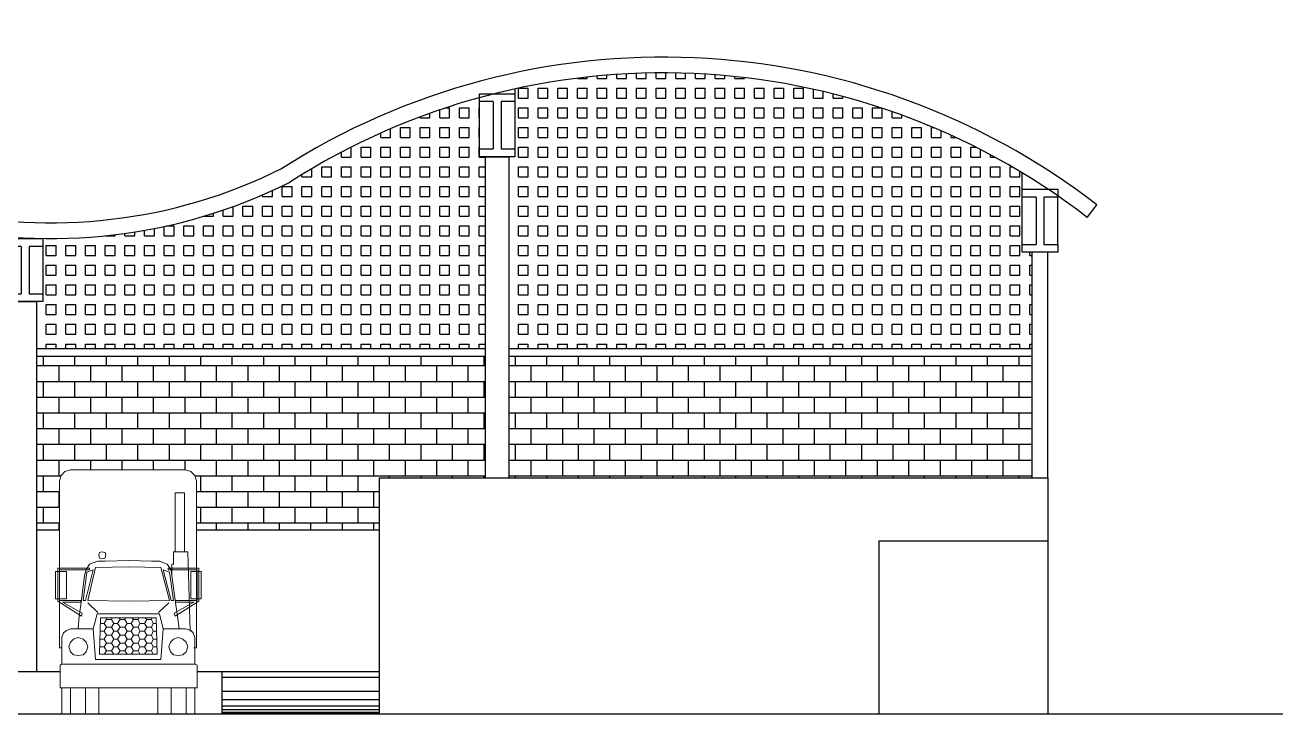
# Model space of a CAD drawing. Header units: metres. Extents: x -28 to 260, y 30 to 125.
# Drawn here: x 243.9 to 259.89, y 112.58 to 121.33 of the extents above; entities that cross this region are included whole.
import ezdxf

# ---------------------------------------------------------------- set-up
doc = ezdxf.new("R2010")
doc.units = ezdxf.units.M
doc.header["$LTSCALE"] = 0.01
doc.header["$MEASUREMENT"] = 0
for name, color, linetype in [('0.1', 2, 'Continuous'), ('0.18', 1, 'Continuous'), ('0.35', 3, 'Continuous'), ('0.45', 4, 'Continuous'), ('Layer1', 1, 'Continuous'), ('tierra', 9, 'Continuous')]:
    doc.layers.add(name, color=color, linetype=linetype)
pattern_1 = [(360, (262.16984, -61.60051), (3e-17, 0.125), [0.125, -0.125]), (90, (262.16984, -61.60051), (-0.125, 4e-17), [0.125, -0.125])]

# ---------------------------------------------------------------- blocks, each defined once
blk = doc.blocks.new('viga')
at = {"layer": '0.18'}
for p, q in [((-0.038, -0.101), (-0.038, -0.701)), ((0.062, -0.101), (0.062, -0.701))]:
    blk.add_line(p, q, dxfattribs=at)
for points in [[(-0.038, -0.101), (-0.215, -0.101), (-0.215, 0), (0.238, 0), (0.238, -0.101), (0.062, -0.101)], [(0.062, -0.701), (0.238, -0.701), (0.238, -0.801), (-0.215, -0.801), (-0.215, -0.701), (-0.038, -0.701)]]:
    blk.add_lwpolyline(points, dxfattribs=at)

msp = doc.modelspace()

# ---------------------------------------------------------------- hatches: boundary and pattern name
at = {"layer": '0.1'}
h = msp.add_hatch(dxfattribs=at)
h.set_pattern_fill('SQUARE', color=256, angle=360, style=0)
h.set_pattern_definition(pattern_1)
h.paths.add_polyline_path([(256.701, 117.215), (256.701, 118.441), (256.575, 118.441), (256.575, 118.541), (256.575, 119.449, 0.192096), (250.128, 120.516), (250.128, 119.755), (250.128, 119.654), (250.082, 117.215)])
h = msp.add_hatch(dxfattribs=at)
h.set_pattern_fill('SQUARE', color=256, angle=360, style=0)
h.set_pattern_definition(pattern_1)
h.paths.add_polyline_path([(249.751, 119.654), (249.675, 119.654), (249.675, 119.755), (249.675, 120.404, 0.075407), (247.259, 119.328, -0.116154), (244.231, 118.615), (244.128, 118.615), (244.128, 117.915), (244.128, 117.814), (244.051, 117.814), (244.051, 117.215), (249.751, 117.215)])
h = msp.add_hatch(dxfattribs=at)
h.set_pattern_fill('AR-B816', color=256, scale=0.025, angle=180, style=0)
h.set_pattern_definition([(180, (74.12945, 0), (-2e-17, -0.2), []), (270, (74.12945, 0), (0.2, -0.2), [0.2, -0.2])])
h.paths.add_polyline_path([(256.701, 117.115), (250.051, 117.115), (250.051, 115.575), (256.701, 115.575)])
h.paths.add_polyline_path([(249.751, 117.115), (244.051, 117.115), (244.051, 114.915), (244.337, 114.915), (244.337, 115.535), (244.357, 115.605), (244.407, 115.655), (244.477, 115.675), (245.937, 115.675), (246.007, 115.655), (246.057, 115.605), (246.077, 115.535), (246.077, 114.915), (248.401, 114.915), (248.401, 115.575), (249.751, 115.575)])

# ---------------------------------------------------------------- linework, layer by layer
for p, q in [((246.401, 113.042), (248.401, 113.042)), ((246.401, 112.865), (248.401, 112.865)), ((246.401, 112.756), (248.401, 112.756)), ((246.401, 112.676), (248.401, 112.676)), ((246.401, 112.631), (248.401, 112.631)), ((246.401, 112.597), (248.401, 112.597)), ((246.401, 112.587), (248.401, 112.587))]:
    msp.add_line(p, q, dxfattribs=at)
at = {"layer": '0.18'}
for p, q in [((250.128, 119.755), (250.128, 120.516)), ((249.675, 119.755), (249.675, 120.355)), ((256.575, 118.541), (256.575, 119.449)), ((257.028, 118.541), (257.028, 119.156)), ((244.128, 117.915), (244.128, 118.616)), ((249.751, 117.215), (244.051, 117.215)), ((256.701, 117.215), (250.051, 117.215)), ((249.751, 117.115), (244.051, 117.115)), ((256.701, 117.115), (250.051, 117.115)), ((244.051, 114.915), (244.337, 114.915)), ((246.077, 114.915), (248.401, 114.915))]:
    msp.add_line(p, q, dxfattribs=at)
at = {"layer": '0.35'}
msp.add_line((257.401, 118.883), (257.523, 119.042), dxfattribs=at)
for centre, radius, start, end in [((244.231, 125.401), 6.786, 218.2251, 296.5017), ((244.231, 125.401), 6.586, 218.2251, 296.5017), ((252.014, 111.902), 9.018, 52.3431, 122.6321), ((252.014, 111.902), 8.818, 52.3431, 122.6321)]:
    msp.add_arc(centre, radius, start, end, dxfattribs=at)
at = {"layer": '0.45'}
for p, q in [((249.751, 115.575), (249.751, 119.654)), ((249.751, 119.654), (250.051, 119.654)), ((250.051, 115.575), (250.051, 119.654)), ((256.701, 115.575), (256.701, 118.441)), ((256.901, 115.575), (256.901, 118.441)), ((243.751, 117.815), (244.051, 117.814)), ((244.051, 113.115), (244.051, 117.815))]:
    msp.add_line(p, q, dxfattribs=at)
at = {"layer": 'Layer1', "linetype": 'Continuous', "lineweight": 0}
for p, q in [((244.357, 115.605), (244.337, 115.535)), ((244.407, 115.655), (244.357, 115.605)), ((244.477, 115.675), (244.407, 115.655)), ((245.937, 115.675), (244.477, 115.675)), ((246.007, 115.655), (245.937, 115.675)), ((246.057, 115.605), (246.007, 115.655)), ((246.077, 115.535), (246.057, 115.605)), ((244.337, 115.535), (244.337, 113.415)), ((246.077, 113.415), (246.077, 115.535)), ((245.807, 115.385), (245.807, 114.635)), ((245.927, 115.385), (245.807, 115.385)), ((245.927, 114.635), (245.927, 115.385)), ((244.847, 114.625), (244.837, 114.595)), ((244.877, 114.635), (244.847, 114.625)), ((244.917, 114.625), (244.877, 114.635)), ((244.927, 114.595), (244.917, 114.625)), ((245.787, 114.635), (245.787, 114.475)), ((245.807, 114.635), (245.787, 114.635)), ((245.927, 114.635), (245.807, 114.635)), ((245.967, 114.635), (245.927, 114.635)), ((245.997, 113.625), (245.967, 114.635)), ((244.677, 114.405), (244.717, 114.475)), ((244.717, 114.475), (244.827, 114.515)), ((244.827, 114.515), (244.917, 114.515)), ((244.837, 114.595), (244.847, 114.555)), ((244.847, 114.555), (244.877, 114.545)), ((244.877, 114.545), (244.917, 114.555)), ((244.917, 114.555), (244.927, 114.595)), ((244.917, 114.515), (245.217, 114.525)), ((245.217, 114.525), (245.507, 114.515)), ((245.507, 114.515), (245.607, 114.515)), ((245.607, 114.515), (245.707, 114.475)), ((245.707, 114.475), (245.757, 114.405)), ((245.787, 114.475), (245.767, 114.475)), ((245.767, 114.475), (245.767, 114.345)), ((244.287, 114.035), (244.287, 114.385)), ((244.427, 114.385), (244.287, 114.385)), ((244.317, 114.425), (244.317, 114.005)), ((244.717, 114.425), (244.317, 114.425)), ((244.337, 114.015), (244.337, 114.405)), ((244.337, 114.405), (244.717, 114.405)), ((244.427, 114.385), (244.427, 114.035)), ((244.607, 113.955), (244.657, 114.335)), ((244.637, 114.015), (244.687, 114.375)), ((244.657, 114.335), (244.677, 114.405)), ((244.767, 114.405), (244.667, 114.015)), ((244.767, 114.405), (244.687, 114.375)), ((244.797, 114.435), (244.697, 114.015)), ((244.717, 114.405), (244.717, 114.425)), ((245.217, 114.445), (244.797, 114.435)), ((245.627, 114.435), (245.217, 114.445)), ((245.737, 114.015), (245.627, 114.435)), ((245.657, 114.405), (245.757, 114.015)), ((245.657, 114.405), (245.737, 114.375)), ((245.717, 114.425), (246.107, 114.425)), ((245.717, 114.425), (245.717, 114.405)), ((246.087, 114.405), (245.717, 114.405)), ((245.787, 114.015), (245.737, 114.375)), ((245.757, 114.405), (245.767, 114.335)), ((245.767, 114.335), (245.817, 113.955)), ((246.007, 114.035), (246.007, 114.385)), ((246.007, 114.385), (246.137, 114.385)), ((246.087, 114.405), (246.087, 114.015)), ((246.107, 114.005), (246.107, 114.425)), ((246.137, 114.035), (246.137, 114.385)), ((244.427, 114.035), (244.287, 114.035)), ((244.317, 114.005), (244.617, 113.815)), ((244.607, 114.015), (244.337, 114.015)), ((244.627, 113.855), (244.377, 113.995)), ((244.377, 113.995), (244.607, 113.995)), ((244.607, 113.995), (244.607, 114.015)), ((244.667, 114.015), (244.637, 114.015)), ((244.697, 114.015), (245.217, 114.005)), ((244.827, 113.865), (244.697, 113.985)), ((245.217, 114.005), (245.737, 114.015)), ((245.727, 113.985), (245.597, 113.865)), ((245.757, 114.015), (245.787, 114.015)), ((246.047, 113.995), (245.797, 113.855)), ((245.807, 113.815), (246.107, 114.005)), ((246.087, 114.015), (245.817, 114.015)), ((245.817, 113.995), (246.047, 113.995)), ((246.137, 114.035), (246.007, 114.035)), ((244.587, 113.815), (244.607, 113.955)), ((244.617, 113.815), (244.627, 113.855)), ((244.817, 113.845), (244.767, 113.655)), ((244.817, 113.845), (245.217, 113.845)), ((245.607, 113.845), (245.217, 113.845)), ((245.657, 113.655), (245.607, 113.845)), ((245.797, 113.855), (245.807, 113.815)), ((245.817, 113.955), (245.837, 113.815)), ((244.587, 113.815), (244.577, 113.655)), ((244.847, 113.335), (244.857, 113.795)), ((245.567, 113.795), (244.857, 113.795)), ((244.907, 113.725), (244.857, 113.725)), ((244.907, 113.725), (244.937, 113.775)), ((244.937, 113.675), (244.907, 113.725)), ((244.937, 113.675), (244.907, 113.625)), ((244.937, 113.775), (244.927, 113.795)), ((244.997, 113.775), (244.937, 113.775)), ((244.997, 113.675), (244.937, 113.675)), ((244.997, 113.775), (245.007, 113.795)), ((245.027, 113.725), (244.997, 113.775)), ((244.997, 113.675), (245.027, 113.725)), ((244.997, 113.675), (245.027, 113.625)), ((245.077, 113.725), (245.027, 113.725)), ((245.077, 113.725), (245.107, 113.775)), ((245.107, 113.675), (245.077, 113.725)), ((245.107, 113.675), (245.077, 113.625)), ((245.107, 113.775), (245.097, 113.795)), ((245.167, 113.775), (245.107, 113.775)), ((245.167, 113.675), (245.107, 113.675)), ((245.167, 113.775), (245.177, 113.795)), ((245.197, 113.725), (245.167, 113.775)), ((245.167, 113.675), (245.197, 113.725)), ((245.167, 113.675), (245.197, 113.625)), ((245.247, 113.725), (245.197, 113.725)), ((245.247, 113.725), (245.277, 113.775)), ((245.277, 113.675), (245.247, 113.725)), ((245.277, 113.675), (245.247, 113.625)), ((245.277, 113.775), (245.257, 113.795)), ((245.337, 113.775), (245.277, 113.775)), ((245.337, 113.675), (245.277, 113.675)), ((245.337, 113.775), (245.347, 113.795)), ((245.357, 113.725), (245.337, 113.775)), ((245.337, 113.675), (245.357, 113.725)), ((245.337, 113.675), (245.357, 113.625)), ((245.417, 113.725), (245.357, 113.725)), ((245.417, 113.725), (245.447, 113.775)), ((245.447, 113.675), (245.417, 113.725)), ((245.447, 113.675), (245.417, 113.625)), ((245.447, 113.775), (245.427, 113.795)), ((245.447, 113.775), (245.507, 113.775)), ((245.447, 113.675), (245.507, 113.675)), ((245.507, 113.775), (245.517, 113.795)), ((245.527, 113.725), (245.507, 113.775)), ((245.507, 113.675), (245.527, 113.725)), ((245.507, 113.675), (245.527, 113.625)), ((245.527, 113.725), (245.567, 113.725)), ((245.577, 113.335), (245.567, 113.795)), ((245.837, 113.815), (245.857, 113.655)), ((244.387, 113.605), (244.367, 113.545)), ((244.367, 113.545), (244.367, 113.205)), ((244.427, 113.635), (244.387, 113.605)), ((244.427, 113.635), (244.477, 113.655)), ((244.477, 113.655), (244.767, 113.655)), ((244.517, 113.525), (244.477, 113.485)), ((244.577, 113.545), (244.517, 113.525)), ((244.637, 113.525), (244.577, 113.545)), ((244.677, 113.485), (244.637, 113.525)), ((244.767, 113.655), (244.797, 113.265)), ((244.907, 113.625), (244.857, 113.625)), ((244.907, 113.525), (244.857, 113.525)), ((244.937, 113.575), (244.907, 113.625)), ((244.937, 113.575), (244.907, 113.525)), ((244.937, 113.475), (244.907, 113.525)), ((244.997, 113.575), (244.937, 113.575)), ((245.027, 113.625), (244.997, 113.575)), ((244.997, 113.575), (245.027, 113.525)), ((245.027, 113.525), (244.997, 113.475)), ((245.077, 113.625), (245.027, 113.625)), ((245.077, 113.525), (245.027, 113.525)), ((245.077, 113.625), (245.107, 113.575)), ((245.107, 113.575), (245.077, 113.525)), ((245.077, 113.525), (245.107, 113.475)), ((245.167, 113.575), (245.107, 113.575)), ((245.197, 113.625), (245.167, 113.575)), ((245.167, 113.575), (245.197, 113.525)), ((245.197, 113.525), (245.167, 113.475)), ((245.247, 113.625), (245.197, 113.625)), ((245.247, 113.525), (245.197, 113.525)), ((245.247, 113.625), (245.277, 113.575)), ((245.277, 113.575), (245.247, 113.525)), ((245.247, 113.525), (245.277, 113.475)), ((245.337, 113.575), (245.277, 113.575)), ((245.357, 113.625), (245.337, 113.575)), ((245.337, 113.575), (245.357, 113.525)), ((245.357, 113.525), (245.337, 113.475)), ((245.417, 113.625), (245.357, 113.625)), ((245.417, 113.525), (245.357, 113.525)), ((245.417, 113.625), (245.447, 113.575)), ((245.447, 113.575), (245.417, 113.525)), ((245.417, 113.525), (245.447, 113.475)), ((245.447, 113.575), (245.507, 113.575)), ((245.507, 113.575), (245.527, 113.625)), ((245.507, 113.575), (245.527, 113.525)), ((245.507, 113.475), (245.527, 113.525)), ((245.527, 113.625), (245.567, 113.625)), ((245.527, 113.525), (245.577, 113.525)), ((245.627, 113.265), (245.657, 113.655)), ((245.947, 113.655), (245.657, 113.655)), ((245.787, 113.525), (245.747, 113.485)), ((245.847, 113.545), (245.787, 113.525)), ((245.907, 113.525), (245.847, 113.545)), ((245.947, 113.485), (245.907, 113.525)), ((246.007, 113.635), (245.947, 113.655)), ((246.037, 113.605), (246.007, 113.635)), ((246.057, 113.545), (246.037, 113.605)), ((246.057, 113.545), (246.057, 113.205)), ((244.337, 113.415), (244.367, 113.415)), ((244.477, 113.485), (244.457, 113.425)), ((244.457, 113.425), (244.477, 113.365)), ((244.477, 113.365), (244.517, 113.325)), ((244.637, 113.325), (244.677, 113.365)), ((244.697, 113.425), (244.677, 113.485)), ((244.677, 113.365), (244.697, 113.425)), ((244.857, 113.425), (244.847, 113.435)), ((244.857, 113.425), (244.847, 113.425)), ((244.907, 113.425), (244.857, 113.425)), ((244.937, 113.475), (244.907, 113.425)), ((244.907, 113.425), (244.937, 113.375)), ((244.937, 113.375), (244.907, 113.335)), ((244.997, 113.475), (244.937, 113.475)), ((244.997, 113.375), (244.937, 113.375)), ((244.997, 113.475), (245.027, 113.425)), ((245.027, 113.425), (244.997, 113.375)), ((244.997, 113.375), (245.027, 113.335)), ((245.077, 113.425), (245.027, 113.425)), ((245.107, 113.475), (245.077, 113.425)), ((245.077, 113.425), (245.107, 113.375)), ((245.107, 113.375), (245.077, 113.335)), ((245.167, 113.475), (245.107, 113.475)), ((245.167, 113.375), (245.107, 113.375)), ((245.167, 113.475), (245.197, 113.425)), ((245.197, 113.425), (245.167, 113.375)), ((245.167, 113.375), (245.197, 113.335)), ((245.247, 113.425), (245.197, 113.425)), ((245.277, 113.475), (245.247, 113.425)), ((245.247, 113.425), (245.277, 113.375)), ((245.277, 113.375), (245.247, 113.335)), ((245.337, 113.475), (245.277, 113.475)), ((245.337, 113.375), (245.277, 113.375)), ((245.337, 113.475), (245.357, 113.425)), ((245.357, 113.425), (245.337, 113.375)), ((245.337, 113.375), (245.357, 113.335)), ((245.417, 113.425), (245.357, 113.425)), ((245.447, 113.475), (245.417, 113.425)), ((245.417, 113.425), (245.447, 113.375)), ((245.447, 113.375), (245.417, 113.335)), ((245.447, 113.475), (245.507, 113.475)), ((245.447, 113.375), (245.507, 113.375)), ((245.507, 113.475), (245.527, 113.425)), ((245.507, 113.375), (245.527, 113.425)), ((245.507, 113.375), (245.527, 113.335)), ((245.527, 113.425), (245.577, 113.425)), ((245.747, 113.485), (245.727, 113.425)), ((245.727, 113.425), (245.747, 113.365)), ((245.747, 113.365), (245.787, 113.325)), ((245.907, 113.325), (245.947, 113.365)), ((245.947, 113.485), (245.967, 113.425)), ((245.947, 113.365), (245.967, 113.425)), ((246.047, 113.415), (246.077, 113.415)), ((244.347, 113.195), (244.367, 113.205)), ((244.347, 112.905), (244.347, 113.195)), ((245.217, 113.205), (244.367, 113.205)), ((244.517, 113.325), (244.577, 113.315)), ((244.577, 113.315), (244.637, 113.325)), ((244.797, 113.265), (245.627, 113.265)), ((244.847, 113.335), (245.577, 113.335)), ((244.857, 113.335), (244.847, 113.335)), ((245.217, 113.205), (246.057, 113.205)), ((245.787, 113.325), (245.847, 113.315)), ((245.847, 113.315), (245.907, 113.325)), ((246.057, 113.205), (246.087, 113.195)), ((246.087, 113.195), (246.087, 112.905)), ((244.367, 112.905), (244.347, 112.905)), ((244.367, 112.905), (244.837, 112.905)), ((244.367, 112.575), (244.367, 112.905)), ((244.477, 112.575), (244.477, 112.905)), ((244.667, 112.905), (244.667, 112.575)), ((245.587, 112.905), (244.837, 112.905)), ((244.837, 112.905), (244.837, 112.575)), ((245.587, 112.905), (246.057, 112.905)), ((245.587, 112.575), (245.587, 112.905)), ((245.757, 112.905), (245.757, 112.575)), ((245.947, 112.575), (245.947, 112.905)), ((246.057, 112.905), (246.057, 112.575)), ((246.087, 112.905), (246.057, 112.905)), ((244.837, 112.575), (244.367, 112.575)), ((244.667, 112.575), (244.477, 112.575)), ((246.057, 112.575), (245.587, 112.575)), ((245.757, 112.575), (245.947, 112.575))]:
    msp.add_line(p, q, dxfattribs=at)
at = {"layer": 'tierra'}
for p, q in [((248.401, 115.575), (248.401, 112.575)), ((248.401, 115.575), (256.901, 115.575)), ((256.901, 115.575), (256.901, 112.575)), ((254.751, 114.775), (254.751, 112.575)), ((254.751, 114.775), (256.901, 114.775)), ((197.467, 113.115), (244.347, 113.115)), ((246.087, 113.115), (248.401, 113.115)), ((246.401, 113.115), (246.401, 112.575)), ((196.801, 112.575), (259.887, 112.575))]:
    msp.add_line(p, q, dxfattribs=at)

# ---------------------------------------------------------------- block references
at = {"layer": '0.18'}
for p in [(249.889, 120.455), (256.789, 119.242), (243.889, 118.615)]:
    msp.add_blockref('viga', p, dxfattribs=at)

doc.saveas('drawing.dxf')
